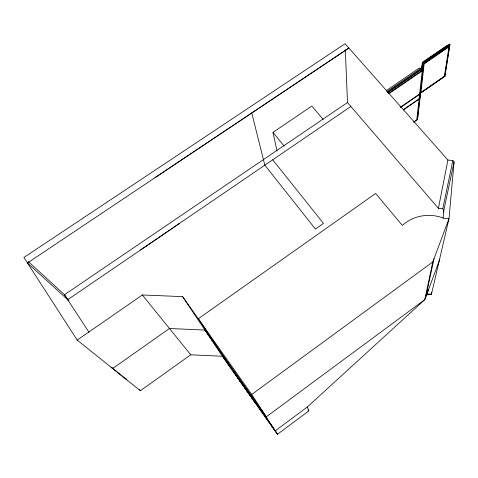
<?xml version="1.0" encoding="UTF-8"?>
<svg xmlns="http://www.w3.org/2000/svg" width="478" height="478" viewBox="0 0 478 478"><rect width="100%" height="100%" fill="white"/><g stroke="black" fill="none" stroke-linecap="round" stroke-linejoin="round"><path stroke-width="0.72" d="M77.209 340.091L142.342 294.98L182.62 296.629L251.739 394.446L277.491 434.263L222.449 356.253L190.746 354.801L140.353 390.741L77.209 340.091L23.906 257.475L345.074 43.737L447.916 160.052L452.845 160.542L454.1 161.958L448.991 218.751L431.419 294.364L426.221 294.878M439.294 259.602L439.157 261.084L424.781 299.634L307.24 407.071L275.28 430.851M443.118 218.207L443.865 210.075L442.765 208.79L438.416 208.336L347.488 102.501L345.319 49.688M431.419 294.364L431.628 292.16M421.488 70.075L422.289 62.714L449.649 44.006L449.983 44.358L444.97 76.181L419.845 93.533M422.026 67.362L422.349 64.422M421.811 70.427L422.618 63.078L422.289 62.714M422.558 69.943L423.293 63.305L449.111 45.649L449.523 46.091L444.761 76.408L420.413 93.222L420.025 92.798M423.293 63.305L423.705 63.753L419.756 98.683L403.354 110.03M417.658 118.879L420.634 92.678M445.227 72.226L445.454 70.78M445.681 69.334L445.908 67.882M447.611 57.031L447.838 55.585M438.416 208.336L447.916 160.052M442.765 208.79L452.845 160.542M182.62 296.629L222.449 356.253L254.655 401.896L235.104 373.981L198.4 318.689L375.636 193.465L402.356 225.455A38.628 36.077 11.5 0 1 443.656 218.183L448.991 218.751L432.799 261.92L424.781 299.634L266.24 416.864L204.948 330.053L169.469 328.505L112.647 368.514L111.828 367.265M443.411 212.226L454.1 161.958M425.868 296.724L434.024 258.652M427.236 293.88L428.186 289.483M307.318 407.005L308.824 410.919L277.545 434.221L237.799 377.811L277.545 434.221M255.019 402.219L252.294 398.072M251.739 394.446L432.799 261.92M237.763 377.841L242.143 383.93M413.721 121.92L416.774 119.793L422.223 70.834L388.674 93.837M413.697 122.278L417.366 119.721L420.287 93.509L400.636 107.078M400.618 107.478L419.576 94.381M403.384 109.629L419.14 98.737M68.808 300.686L67.715 299.688L145.963 246.29M145.862 246.409L179.471 223.405M422.588 62.218L447.426 45.237M422.618 63.078L449.983 44.358M423.705 63.753L449.523 46.091M386.6 90.384L419.511 67.858L420.413 68.85M386.798 91.668L421.65 67.804M387.371 92.314L421.614 68.856M387.897 92.642L421.632 69.525M388.614 93.455L422.97 69.902L422.247 69.107M350.894 106.463L140.514 249.994M347.488 102.501L64.494 294.735L67.757 299.724M276.989 150.994L273.01 132.334L311.889 106.032L323.17 119.464M154.95 177.72L348.886 48.045L27.467 262.99L68.85 300.722M426.298 294.812L431.437 294.305L427.248 293.821M110.992 367.104L126.897 379.867L126.078 378.618M28.286 261.496L64.488 294.741L88.968 332.246M444.66 75.847L444.97 76.181M273.01 132.334L284.123 146.065M142.342 294.98L190.746 354.801M272.729 159.813L323.481 223.399L315.45 229.058L264.818 165.149L251.751 112.969M307.963 409.73L308.824 410.919M254.033 401.042L254.595 401.819M204.948 330.053L266.24 416.864M139.54 389.498L140.353 390.741M424.129 63.897L420.903 92.499L444.385 76.289L448.979 46.892L424.129 63.897"/></g></svg>
